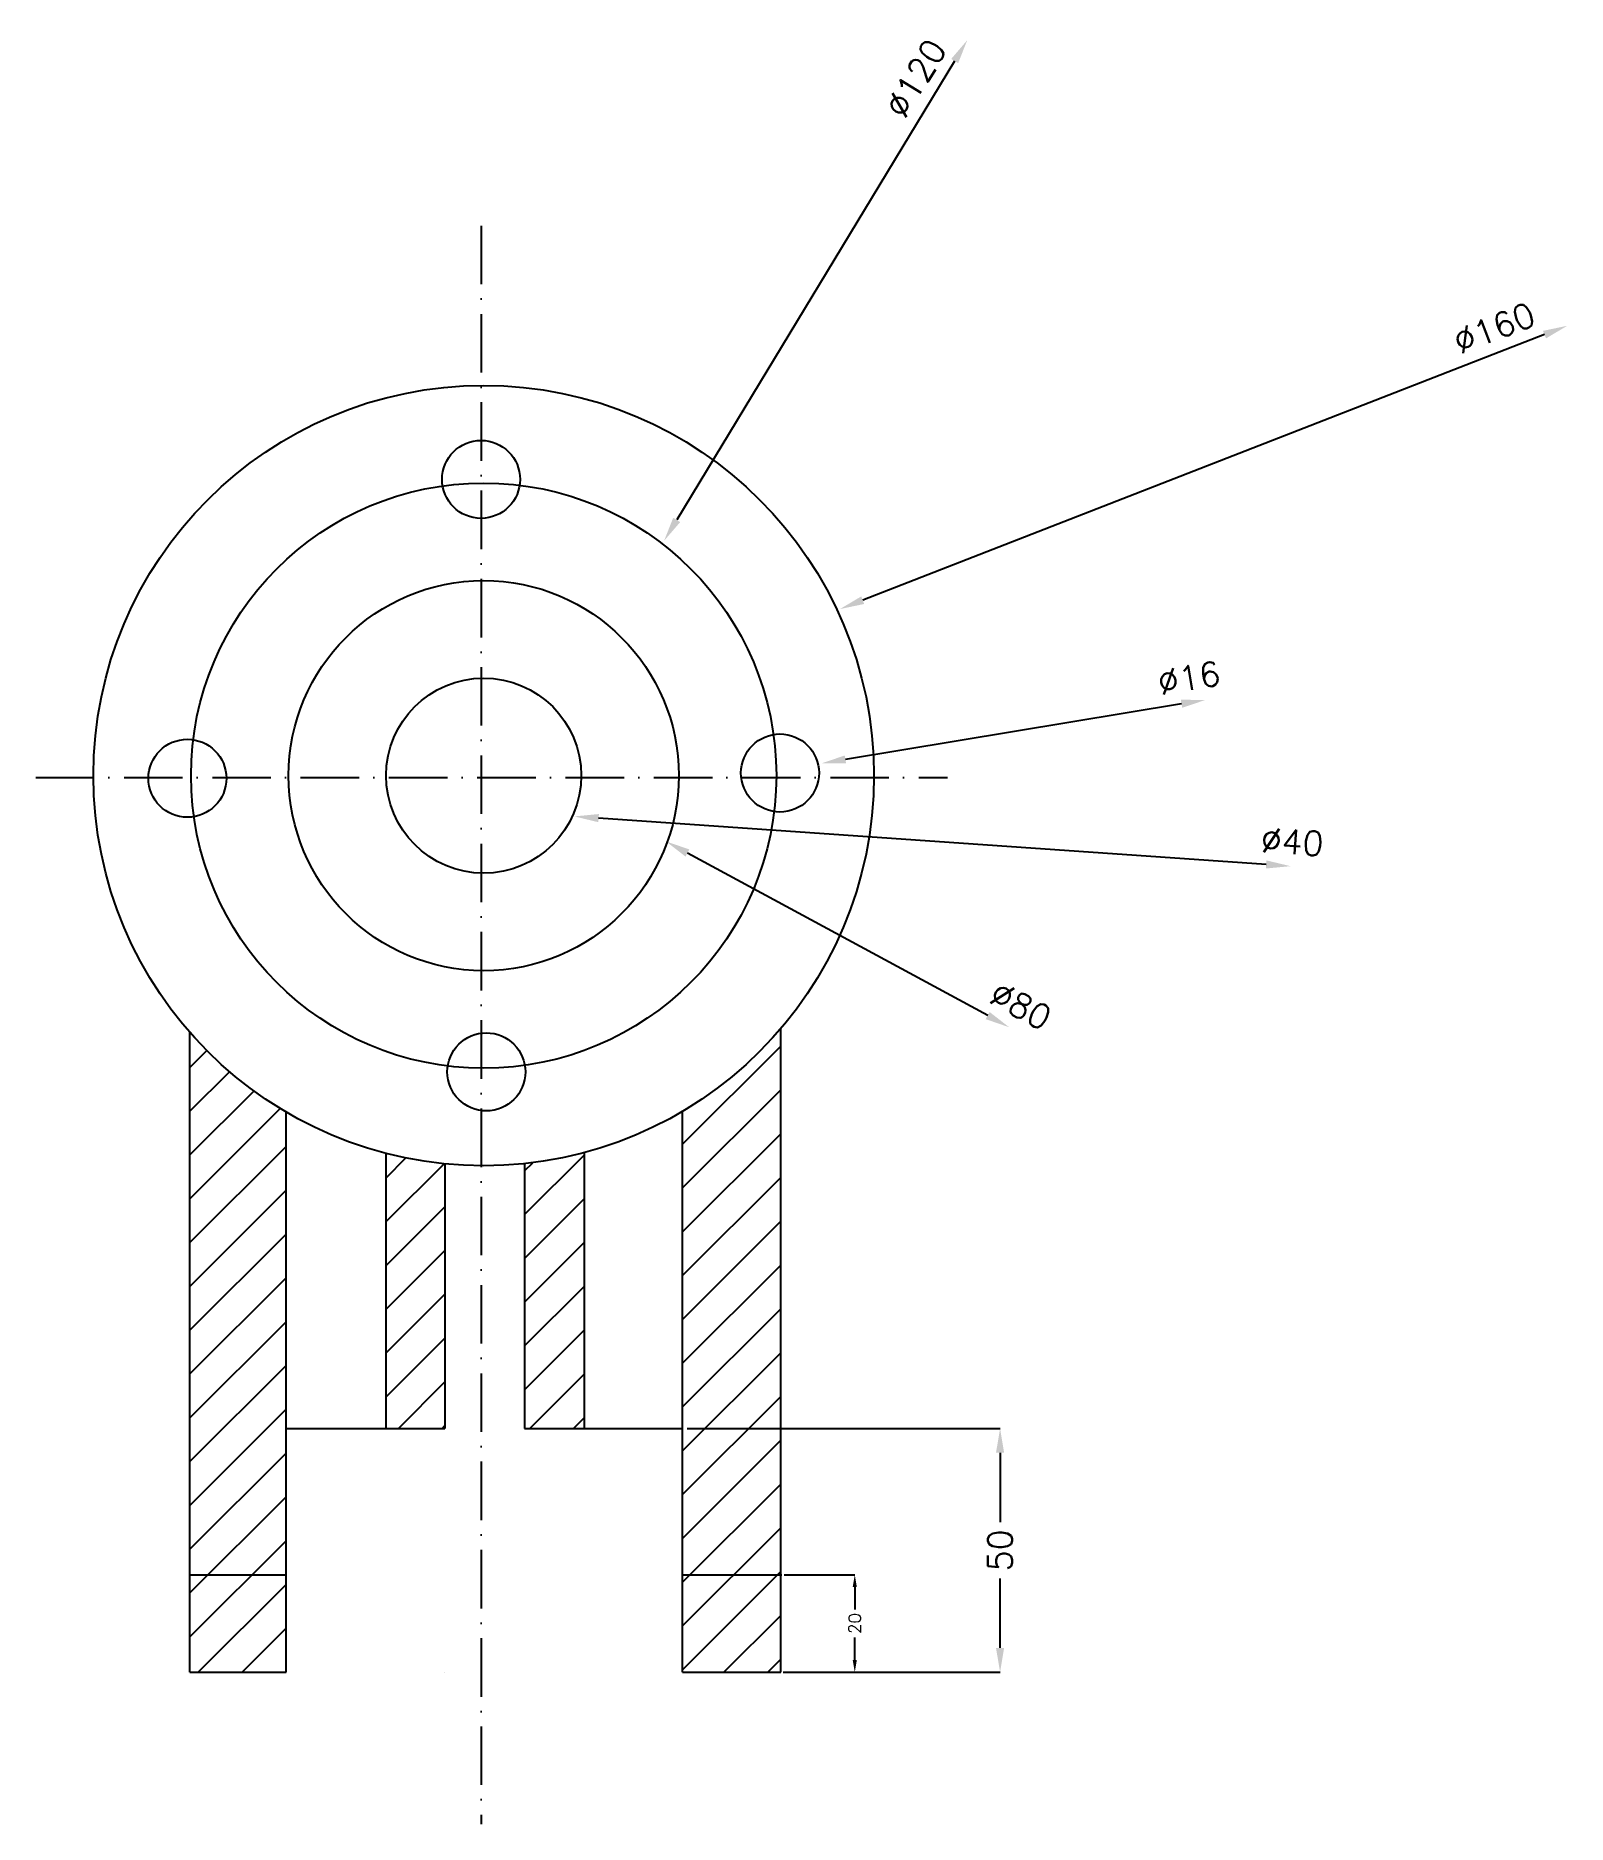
# Model space of a CAD drawing. Header units: millimetres. Extents: x 104 to 417, y -47 to 320.
import ezdxf

# ---------------------------------------------------------------- set-up
doc = ezdxf.new("R2010")
doc.units = ezdxf.units.MM
doc.header["$LTSCALE"] = 2
doc.linetypes.add('ACAD_ISO10W100', pattern=[18, 12, -3, 0, -3])
doc.layers.add('DIMENSION', color=3, linetype='Continuous', lineweight=25)
doc.styles.get("Standard").update_dxf_attribs({"font": 'txt.shx'})
doc.dimstyles.get("Standard").update_dxf_attribs({"dimscale": 100, "dimtxt": 2.5, "dimasz": 2.5, "dimexe": 0, "dimexo": 0.5, "dimgap": 1, "dimtad": 0, "dimtoh": 1, "dimdec": 4, "dimzin": 0, "dimdsep": 46, "dimtxsty": 'Standard', "dimcen": 2.5, "dimadec": 0, "dimazin": 0, "dimtfac": 1, "dimtdec": 4, "dimtofl": 0, "dimtmove": 0, "dimatfit": 3, "dimfxl": 1, "dimtolj": 1, "dimtzin": 0, "dimarcsym": 0})

# ---------------------------------------------------------------- blocks, each defined once
blk = doc.blocks.new('*D9')
at = {"layer": 'Defpoints', "color": 0}
for p in [(417.48, 260.26), (268.39, 202.18)]:
    blk.add_point(p, dxfattribs=at)
at = {"layer": 'DIMENSION', "color": 0, "lineweight": -2, "ltscale": 2}
blk.add_line((412.82, 258.44), (273.05, 204), dxfattribs=at)
at = {"layer": 'DIMENSION', "color": 0}
for points in [[(413.13, 257.67), (412.52, 259.22), (417.48, 260.26)], [(272.75, 204.77), (273.36, 203.22), (268.39, 202.18)]]:
    blk.add_solid(points, dxfattribs=at)
at = {"layer": 'DIMENSION', "color": 0, "linetype": 'ACAD_ISO10W100', "ltscale": 0.5, "insert": (402.53, 259.8), "char_height": 5, "attachment_point": 5, "rotation": 21.2831}
blk.add_mtext('\\A1;{\\Q0;%%C}160', dxfattribs=at)
blk = doc.blocks.new('*D10')
at = {"layer": 'Defpoints', "color": 0}
for p in [(294.49, 318.82), (232.33, 216.17)]:
    blk.add_point(p, dxfattribs=at)
at = {"layer": 'DIMENSION', "color": 0, "lineweight": -2}
blk.add_line((291.9, 314.54), (234.92, 220.45), dxfattribs=at)
at = {"layer": 'DIMENSION', "color": 0}
for points in [[(292.62, 314.11), (291.19, 314.97), (294.49, 318.82)], [(234.21, 220.88), (235.64, 220.01), (232.33, 216.17)]]:
    blk.add_solid(points, dxfattribs=at)
at = {"layer": 'DIMENSION', "color": 0, "linetype": 'ACAD_ISO10W100', "ltscale": 0.5, "insert": (283.92, 311), "char_height": 5, "attachment_point": 5, "rotation": 58.8026}
blk.add_mtext('\\A1;{\\Q0;%%C}120', dxfattribs=at)
blk = doc.blocks.new('*D11')
at = {"layer": 'Defpoints', "color": 0}
for p in [(232.73, 154.54), (303.07, 116.44)]:
    blk.add_point(p, dxfattribs=at)
at = {"layer": 'DIMENSION', "color": 0, "lineweight": -2}
blk.add_line((298.68, 118.82), (237.12, 152.16), dxfattribs=at)
at = {"layer": 'DIMENSION', "color": 0}
for points in [[(237.52, 152.89), (236.73, 151.43), (232.73, 154.54)], [(298.28, 118.09), (299.07, 119.56), (303.07, 116.44)]]:
    blk.add_solid(points, dxfattribs=at)
at = {"layer": 'DIMENSION', "color": 0, "linetype": 'ACAD_ISO10W100', "ltscale": 0.5, "insert": (305.46, 120.84), "char_height": 5, "attachment_point": 5, "rotation": 331.561}
blk.add_mtext('\\A1;{\\Q0;%%C}80', dxfattribs=at)
blk = doc.blocks.new('*D12')
at = {"layer": 'Defpoints', "color": 0}
for p in [(213.93, 159.66), (360.76, 149.46)]:
    blk.add_point(p, dxfattribs=at)
at = {"layer": 'DIMENSION', "color": 0, "lineweight": -2}
blk.add_line((355.77, 149.81), (218.92, 159.32), dxfattribs=at)
at = {"layer": 'DIMENSION', "color": 0}
for points in [[(218.98, 160.15), (218.86, 158.48), (213.93, 159.66)], [(355.72, 148.98), (355.83, 150.64), (360.76, 149.46)]]:
    blk.add_solid(points, dxfattribs=at)
at = {"layer": 'DIMENSION', "color": 0, "linetype": 'ACAD_ISO10W100', "ltscale": 0.5, "insert": (361.11, 154.45), "char_height": 5, "attachment_point": 5, "rotation": 356.0268}
blk.add_mtext('\\A1;{\\Q0;%%C}40', dxfattribs=at)
blk = doc.blocks.new('*D13')
at = {"layer": 'Defpoints', "color": 0}
for p in [(343.35, 183.56), (264.57, 170.52)]:
    blk.add_point(p, dxfattribs=at)
at = {"layer": 'DIMENSION', "color": 0, "lineweight": -2}
blk.add_line((338.42, 182.75), (269.51, 171.34), dxfattribs=at)
at = {"layer": 'DIMENSION', "color": 0}
for points in [[(338.56, 181.93), (338.28, 183.57), (343.35, 183.56)], [(269.37, 172.16), (269.64, 170.52), (264.57, 170.52)]]:
    blk.add_solid(points, dxfattribs=at)
at = {"layer": 'DIMENSION', "color": 0, "linetype": 'ACAD_ISO10W100', "ltscale": 0.5, "insert": (339.96, 188.07), "char_height": 5, "attachment_point": 5, "rotation": 9.4016}
blk.add_mtext('\\A1;{\\Q0;%%C}16', dxfattribs=at)
blk = doc.blocks.new('*D59')
at = {"layer": 'Defpoints', "color": 0}
for p in [(236.08, 34.18), (301.22, 34.18), (256.22, -15.82)]:
    blk.add_point(p, dxfattribs=at)
at = {"layer": 'DIMENSION', "color": 0, "lineweight": -2}
for p, q in [((237.08, 34.18), (301.22, 34.18)), ((301.22, 29.18), (301.22, 14.93)), ((301.22, -10.82), (301.22, 3.43)), ((257.22, -15.82), (301.22, -15.82))]:
    blk.add_line(p, q, dxfattribs=at)
at = {"layer": 'DIMENSION', "color": 0}
for points in [[(302.05, 29.18), (300.38, 29.18), (301.22, 34.18)], [(300.38, -10.82), (302.05, -10.82), (301.22, -15.82)]]:
    blk.add_solid(points, dxfattribs=at)
at = {"layer": 'DIMENSION', "color": 0, "linetype": 'ACAD_ISO10W100', "ltscale": 0.5, "insert": (301.22, 9.18), "char_height": 5, "attachment_point": 5, "rotation": 90}
blk.add_mtext('\\A1;50', dxfattribs=at)
blk = doc.blocks.new('*D66')
at = {"layer": 'Defpoints', "color": 0}
for p in [(256.43, 4.18), (271.43, 4.18), (256.22, -15.82)]:
    blk.add_point(p, dxfattribs=at)
at = {"layer": 'DIMENSION', "color": 0, "lineweight": -2}
for p, q in [((256.93, 4.18), (271.43, 4.18)), ((271.43, 1.68), (271.43, -2.94)), ((271.43, -13.32), (271.43, -8.69)), ((256.72, -15.82), (271.43, -15.82))]:
    blk.add_line(p, q, dxfattribs=at)
at = {"layer": 'DIMENSION', "color": 0}
for points in [[(271.85, 1.68), (271.01, 1.68), (271.43, 4.18)], [(271.01, -13.32), (271.85, -13.32), (271.43, -15.82)]]:
    blk.add_solid(points, dxfattribs=at)
at = {"layer": 'DIMENSION', "color": 0, "linetype": 'ACAD_ISO10W100', "ltscale": 0.5, "insert": (271.43, -5.82), "char_height": 2.5, "attachment_point": 5, "rotation": 90}
blk.add_mtext('\\A1;20', dxfattribs=at)

msp = doc.modelspace()

# ---------------------------------------------------------------- hatches: boundary and pattern name
h = msp.add_hatch()
h.set_pattern_fill('ANSI31', color=256, scale=2, style=0)
h.paths.add_polyline_path([(135.1486, 115.34629, 0.080420409), (154.84418, 99.04088), (154.84418, 34.18285), (154.84418, 4.18285), (135.1486, 4.18285)])
h.paths.add_polyline_path([(135.1486, 4.18285), (154.84418, 4.18285), (154.84418, -15.81715), (135.1486, -15.81715)])
h.paths.add_polyline_path([(175.37787, 90.55938, 0.038240356), (187.40823, 88.42036), (187.40823, 34.18285), (175.37787, 34.18285)])
h.paths.add_polyline_path([(203.75137, 88.4662, 0.039071405), (216.02618, 90.74084), (216.02618, 34.18285), (203.75137, 34.18285)])
h.paths.add_polyline_path([(236.14082, 99.20122, 0.082753363), (256.25545, 116.14649), (256.25545, 4.18285), (236.14082, 4.18285), (236.14082, 34.18285)])
h.paths.add_polyline_path([(236.14082, 4.18285), (256.25545, 4.18285), (256.25545, -15.81715), (236.14082, -15.81715)])

# ---------------------------------------------------------------- linework, layer by layer
at = {"linetype": 'ACAD_ISO10W100', "ltscale": 0.5}
for p, q in [((194.8502, 280.77108), (194.8502, -46.97679)), ((103.53329, 167.66003), (290.47132, 167.66003))]:
    msp.add_line(p, q, dxfattribs=at)
for p, q in [((175.37787, 167.10253), (175.37787, 168.94653)), ((135.1486, -15.81715), (135.1486, 115.34629)), ((256.25545, -15.81715), (256.25545, 116.14649)), ((203.75137, 108.81109), (203.75137, 108.6147)), ((154.84418, -15.81715), (154.84418, 99.04088)), ((236.14082, -15.81715), (236.14082, 99.20122)), ((175.37787, 34.18285), (175.37787, 90.55938)), ((187.40823, 88.42036), (187.40823, 34.18285)), ((203.75137, 88.4662), (203.75137, 34.18285)), ((216.02618, 34.18285), (216.02618, 90.74084)), ((216.02618, 90.74084), (216.02618, 90.74084)), ((154.84418, 34.18285), (187.40823, 34.18285)), ((203.75137, 34.18285), (236.14082, 34.18285)), ((256.09958, 31.35282), (256.09958, 31.35282)), ((134.9449, 4.18285), (154.84418, 4.18285)), ((236.14082, 4.18285), (256.4708, 4.18285)), ((256.25545, 4.18285), (256.25545, 4.18285)), ((135.1486, -15.81715), (154.84418, -15.81715)), ((187.40823, -15.81715), (187.40823, -15.81715)), ((187.40823, -15.81715), (187.40823, -15.81715)), ((187.40823, -15.81715), (187.40823, -15.81715)), ((236.14082, -15.81715), (256.25545, -15.81715))]:
    msp.add_line(p, q)
for centre, radius in [((195.3566, 168.02453), 80), ((194.81425, 228.76751), 8), ((195.3566, 168.02453), 60), ((195.3566, 168.02453), 60), ((195.3566, 168.02453), 60), ((195.3566, 168.02453), 40), ((195.3566, 168.02453), 20), ((256.09958, 168.56688), 8), ((134.61362, 167.48218), 8), ((195.89895, 107.28155), 8)]:
    msp.add_circle(centre, radius)

# ---------------------------------------------------------------- dimensions: what is measured, and where the dimension line sits
at = {"layer": 'DIMENSION'}
for p1, p2, text, picture, middle in [((232.33447, 216.16945), (294.49308, 318.81597), '{\\Q0;%%C}120', '*D10', (283.91584, 311.00181)), ((264.57476, 170.52089), (343.35318, 183.56483), '{\\Q0;%%C}16', '*D13', (339.95728, 188.07063)), ((213.92973, 159.66192), (360.76221, 149.46342), '{\\Q0;%%C}40', '*D12', (361.10866, 154.4514)), ((232.72808, 154.54062), (303.07405, 116.44279), '{\\Q0;%%C}80', '*D11', (305.45516, 120.83941))]:
    dim = msp.add_diameter_dim_2p(p1=p1, p2=p2, text=text, dimstyle='Standard', override={"dimscale": 2, "dimlfac": 1, "dimtxsty": 'Standard', "dimsah": 1, "dimse1": 1, "dimse2": 1, "dimtmove": 2, "dimtolj": 1}, dxfattribs=at)
    dim.commit()
    dim.dimension.update_dxf_attribs({"geometry": picture, "text_midpoint": middle, "dimtype": 163})
at = {"layer": 'DIMENSION', "ltscale": 2}
dim = msp.add_diameter_dim_2p(p1=(268.39457, 202.18242), p2=(417.48235, 260.25854), text='{\\Q0;%%C}160', dimstyle='Standard', override={"dimscale": 2, "dimlfac": 1, "dimtxsty": 'Standard', "dimsah": 1, "dimse1": 1, "dimse2": 1, "dimtmove": 2, "dimtolj": 1}, dxfattribs=at)
dim.commit()
dim.dimension.update_dxf_attribs({"geometry": '*D9', "text_midpoint": (402.53362, 259.80133), "dimtype": 163})
at = {"layer": 'DIMENSION'}
for base, p2, text, override, picture, middle in [((301.21522, 34.18285), (236.07604, 34.18285), '50', {"dimscale": 2, "dimlfac": 1, "dimtxsty": 'Standard', "dimsah": 1, "dimtolj": 1}, '*D59', (301.21522, 9.18285)), ((271.43014, 4.18285), (256.43014, 4.18285), '20', {"dimscale": 1, "dimlfac": 1, "dimtxsty": 'Standard', "dimsah": 1, "dimtolj": 1}, '*D66', (271.43014, -5.81715))]:
    dim = msp.add_linear_dim(base=base, p1=(256.21522, -15.81715), p2=p2, angle=270, text=text, dimstyle='Standard', override=override, dxfattribs=at)
    dim.commit()
    dim.dimension.update_dxf_attribs({"geometry": picture, "text_midpoint": middle})

doc.saveas('drawing.dxf')
